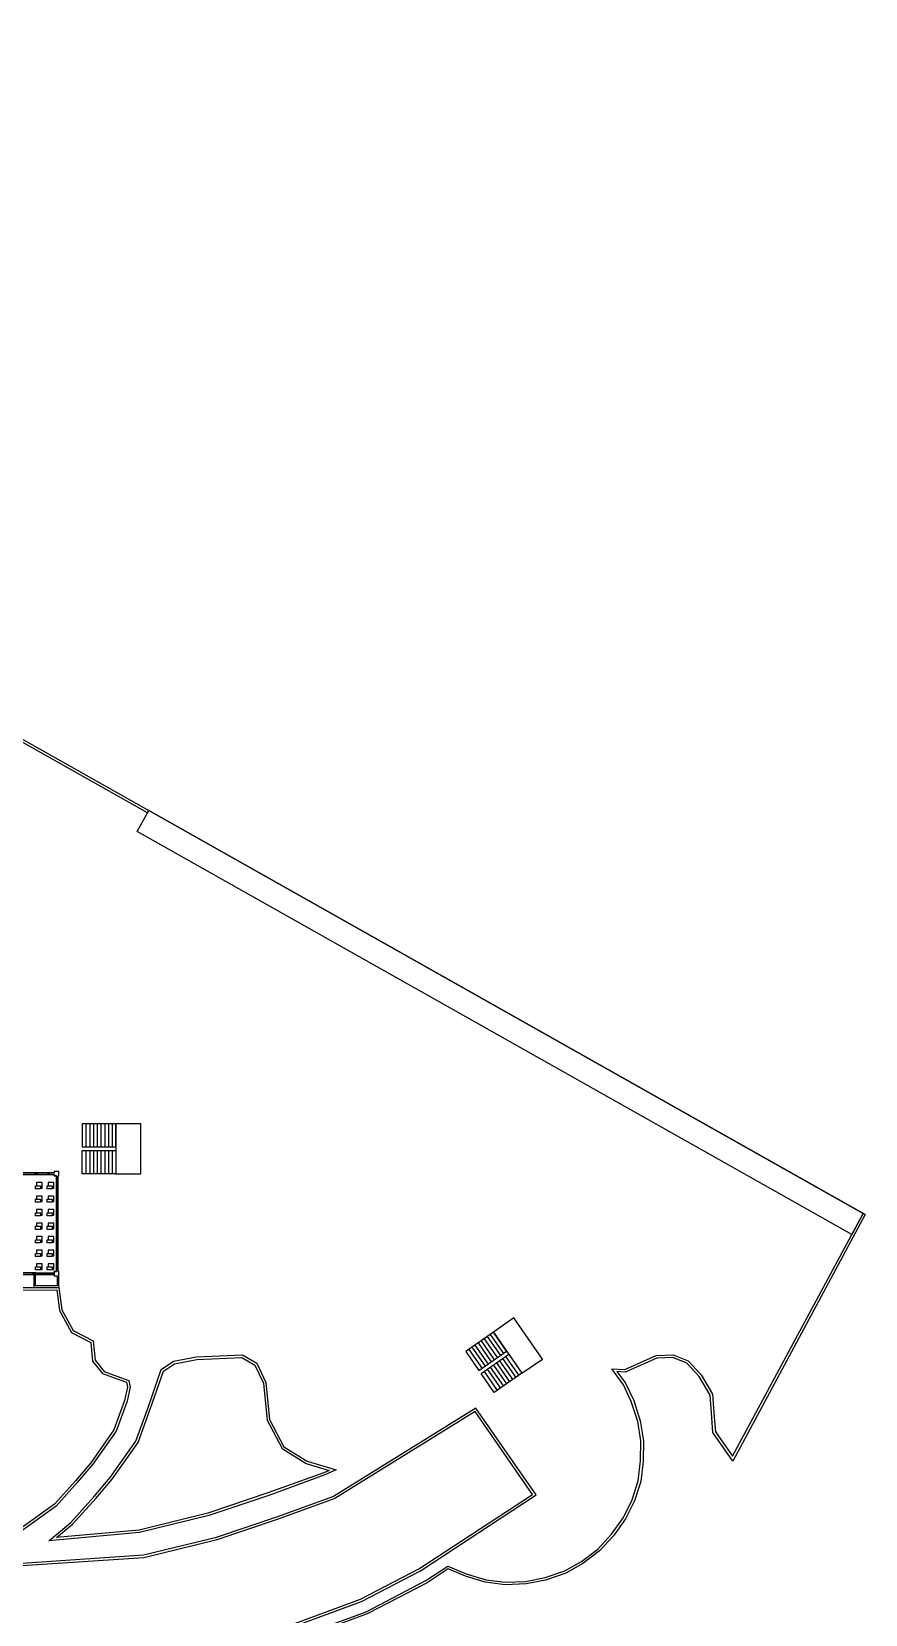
# Model space of a CAD drawing. Extents: x 1109 to 35175, y 5150 to 25743.
# Drawn here: x 28501 to 35175, y 13074 to 25743 of the extents above; entities that cross this region are included whole.
import ezdxf

# ---------------------------------------------------------------- set-up
doc = ezdxf.new("R2010")
doc.units = 0
doc.header["$MEASUREMENT"] = 0
for name, color, linetype in [('Chair', 142, 'CONTINUOUS'), ('Entrance', 50, 'CONTINUOUS'), ('Furniture', 2, 'CONTINUOUS'), ('Offices', 10, 'CONTINUOUS'), ('Stairs', 2, 'CONTINUOUS'), ('Storage', 40, 'CONTINUOUS'), ('Walls', 6, 'CONTINUOUS')]:
    doc.layers.add(name, color=color, linetype=linetype)

msp = doc.modelspace()

# ---------------------------------------------------------------- linework, layer by layer
at = {"layer": 'Chair'}
for points in [[(28573, 16485), (28585, 16485), (28585, 16530), (28540, 16530), (28540, 16505)], [(28665, 16485), (28678, 16485), (28678, 16530), (28633, 16530), (28633, 16505)], [(28573, 16377), (28585, 16377), (28585, 16422), (28540, 16422), (28540, 16397)], [(28665, 16377), (28678, 16377), (28678, 16422), (28633, 16422), (28633, 16397)], [(28573, 16268), (28585, 16268), (28585, 16313), (28540, 16313), (28540, 16288)], [(28665, 16268), (28678, 16268), (28678, 16313), (28633, 16313), (28633, 16288)], [(28573, 16160), (28585, 16160), (28585, 16205), (28540, 16205), (28540, 16180)], [(28573, 16052), (28585, 16052), (28585, 16097), (28540, 16097), (28540, 16072)], [(28665, 16160), (28678, 16160), (28678, 16205), (28633, 16205), (28633, 16180)], [(28665, 16052), (28678, 16052), (28678, 16097), (28633, 16097), (28633, 16072)], [(28573, 15943), (28585, 15943), (28585, 15988), (28540, 15988), (28540, 15963)], [(28665, 15943), (28678, 15943), (28678, 15988), (28633, 15988), (28633, 15963)], [(28573, 15835), (28585, 15835), (28585, 15880), (28540, 15880), (28540, 15855)], [(28665, 15835), (28678, 15835), (28678, 15880), (28633, 15880), (28633, 15855)]]:
    msp.add_lwpolyline(points, dxfattribs=at)
at = {"layer": 'Entrance'}
msp.add_lwpolyline([(29439, 19507), (35158, 16283), (35067, 16114), (29346, 19341)], close=True, dxfattribs=at)
at = {"layer": 'Furniture'}
for points in [[(28573, 16480), (28533, 16480), (28533, 16505), (28573, 16505)], [(28665, 16480), (28625, 16480), (28625, 16505), (28665, 16505)], [(28573, 16372), (28533, 16372), (28533, 16397), (28573, 16397)], [(28665, 16372), (28625, 16372), (28625, 16397), (28665, 16397)], [(28573, 16263), (28533, 16263), (28533, 16288), (28573, 16288)], [(28665, 16263), (28625, 16263), (28625, 16288), (28665, 16288)], [(28573, 16155), (28533, 16155), (28533, 16180), (28573, 16180)], [(28665, 16155), (28625, 16155), (28625, 16180), (28665, 16180)], [(28573, 16047), (28533, 16047), (28533, 16072), (28573, 16072)], [(28665, 16047), (28625, 16047), (28625, 16072), (28665, 16072)], [(28573, 15938), (28533, 15938), (28533, 15963), (28573, 15963)], [(28573, 15830), (28533, 15830), (28533, 15855), (28573, 15855)], [(28665, 15938), (28625, 15938), (28625, 15963), (28665, 15963)], [(28665, 15830), (28625, 15830), (28625, 15855), (28665, 15855)]]:
    msp.add_lwpolyline(points, close=True, dxfattribs=at)
at = {"layer": 'Offices'}
msp.add_lwpolyline([(27919, 16594), (27919, 16583), (27908, 16583), (27908, 15819), (27919, 15819), (27919, 15808), (28682, 15808), (28682, 15819), (28699, 15819), (28699, 16583), (28682, 16583), (28682, 16594), (27919, 16594)], dxfattribs=at)
at = {"layer": 'Stairs'}
for points in [[(28906, 16816), (29176, 16816), (29176, 17001), (28906, 17001)], [(29176, 16601), (29376, 16601), (29376, 17001), (29176, 17001)], [(28906, 16786), (29176, 16786), (29176, 16601), (28906, 16601)], [(32082, 15025), (32304, 15180), (32198, 15332), (31976, 15177)], [(32426, 15003), (32591, 15117), (32362, 15446), (32198, 15332)], [(32099, 15001), (32321, 15155), (32426, 15003), (32205, 14849)]]:
    msp.add_lwpolyline(points, close=True, dxfattribs=at)
for points in [[(28936, 17001), (28936, 16816)], [(28966, 17001), (28966, 16816)], [(28996, 17001), (28996, 16816)], [(29026, 17001), (29026, 16816)], [(29056, 17001), (29056, 16816)], [(29086, 17001), (29086, 16816)], [(29116, 17001), (29116, 16816)], [(29146, 17001), (29146, 16816)], [(28936, 16786), (28936, 16601)], [(28966, 16786), (28966, 16601)], [(28996, 16786), (28996, 16601)], [(29026, 16786), (29026, 16601)], [(29056, 16786), (29056, 16601)], [(29086, 16786), (29086, 16601)], [(29116, 16786), (29116, 16601)], [(29146, 16786), (29146, 16601)], [(32026, 15212), (32131, 15060)], [(32050, 15229), (32156, 15077)], [(32075, 15246), (32181, 15094)], [(32099, 15263), (32205, 15111)], [(32124, 15280), (32230, 15128)], [(32149, 15297), (32255, 15145)], [(32173, 15314), (32279, 15162)], [(32001, 15194), (32107, 15042)], [(32222, 15086), (32328, 14935)], [(32247, 15103), (32353, 14952)], [(32272, 15121), (32377, 14969)], [(32296, 15138), (32402, 14986)], [(32124, 15018), (32229, 14866)], [(32148, 15035), (32254, 14883)], [(32173, 15052), (32279, 14900)], [(32198, 15069), (32303, 14918)]]:
    msp.add_lwpolyline(points, dxfattribs=at)
at = {"layer": 'Storage'}
msp.add_lwpolyline([(28705, 15704), (28533, 15704), (28533, 15794), (28682, 15794), (28682, 15783), (28705, 15783)], close=True, dxfattribs=at)
at = {"layer": 'Walls'}
for points in [[(29430, 19490), (22396, 23456), (22396, 25743), (22416, 25743), (22416, 23468), (29439, 19507), (29430, 19490)], [(35175, 16273), (29439, 19507)], [(28533, 15808), (28519, 15808), (28519, 15690), (28719, 15690), (28719, 15819), (28713, 15819), (28713, 16583), (28719, 16583), (28719, 16619), (28682, 16619), (28682, 16608), (28639, 16608), (28639, 16594), (28682, 16594), (28682, 16583), (28699, 16583), (28699, 15819), (28682, 15819), (28682, 15783), (28705, 15783), (28705, 15704), (28533, 15704), (28533, 15808)], [(30561, 12866), (31179, 13095), (31658, 13345), (31834, 13460), (31981, 13397), (32137, 13350), (32292, 13331), (32456, 13337), (32611, 13368), (32769, 13423), (32904, 13497), (33035, 13596), (33143, 13715), (33238, 13849), (33309, 13991), (33358, 14141), (33376, 14303), (33379, 14462), (33353, 14618), (33302, 14778), (33238, 14912), (33146, 15040), (33250, 15033), (33500, 15145), (33636, 15150), (33758, 15102), (33861, 14990), (33951, 14835), (33966, 14651), (33975, 14535), (34112, 14339), (35158, 16283)], [(35158, 16283), (35175, 16273), (34114, 14301), (33955, 14528), (33946, 14650), (33932, 14829), (33845, 14978), (33747, 15085), (33633, 15129), (33505, 15125), (33253, 15013), (33187, 15017), (33255, 14923), (33321, 14786), (33372, 14623), (33399, 14463), (33396, 14301), (33377, 14136), (33327, 13983), (33255, 13839), (33159, 13702), (33048, 13582), (32915, 13480), (32777, 13404), (32616, 13348), (32459, 13317), (32292, 13311), (32133, 13330), (31975, 13378), (31836, 13437), (31668, 13327), (31187, 13077), (30567, 12847)], [(30938, 14230), (30849, 14189), (30400, 14026), (29919, 13865), (29365, 13728), (28639, 13663), (28815, 13809), (28999, 14015), (29129, 14168), (29335, 14460), (29433, 14730), (29539, 15034), (29638, 15099), (29820, 15134), (30188, 15150), (30303, 15083), (30377, 14930), (30406, 14634), (30521, 14415), (30708, 14300), (30938, 14230)]]:
    msp.add_lwpolyline(points, dxfattribs=at)
for points in [[(28039, 16594), (28639, 16594), (28639, 16608), (28039, 16608)], [(28530, 16608), (28548, 16608), (28548, 16594), (28530, 16594)], [(28630, 16608), (28639, 16608), (28639, 16594), (28630, 16594)], [(28533, 15808), (28682, 15808), (28682, 15794), (28533, 15794)], [(22269, 14244), (22269, 15689), (28719, 15690), (28744, 15511), (28835, 15346), (28995, 15262), (29009, 15107), (29081, 15018), (29184, 14980), (29278, 14946), (29290, 14892), (29265, 14780), (29178, 14541), (28991, 14275), (28867, 14130), (28698, 13940), (28311, 13663), (25275, 13663), (25275, 14244)], [(22289, 14264), (22289, 15669), (28702, 15670), (28725, 15505), (28821, 15331), (28976, 15249), (28989, 15099), (29069, 15001), (29178, 14961), (29261, 14931), (29269, 14892), (29245, 14785), (29160, 14551), (28975, 14287), (28852, 14143), (28684, 13955), (28305, 13683), (25295, 13683), (25295, 14264)], [(30882, 14226), (30841, 14207), (30393, 14045), (29913, 13884), (29362, 13748), (28701, 13688), (28829, 13795), (29014, 14002), (29145, 14155), (29353, 14450), (29452, 14724), (29556, 15021), (29646, 15080), (29823, 15114), (30183, 15130), (30288, 15069), (30357, 14925), (30386, 14628), (30506, 14401), (30700, 14281)], [(32057, 14724), (30919, 14018), (30461, 13851), (29970, 13687), (29396, 13546), (28385, 13478), (25608, 13478), (25608, 12691), (28743, 12691), (29462, 12716), (29961, 12803), (30534, 12951), (31143, 13177), (31613, 13422), (32541, 14029)], [(32051, 14697), (30928, 14000), (30467, 13833), (29976, 13668), (29400, 13526), (28385, 13458), (25628, 13458), (25628, 12711), (28743, 12711), (29460, 12736), (29957, 12823), (30528, 12970), (31135, 13195), (31602, 13439), (32512, 14034)]]:
    msp.add_lwpolyline(points, close=True, dxfattribs=at)
at = {"layer": 'Walls', "elevation": 0}
for points in [[(27919, 15794), (28519, 15794), (28519, 15808), (27919, 15808)], [(28510, 15808), (28519, 15808), (28519, 15794), (28510, 15794)]]:
    msp.add_lwpolyline(points, close=True, dxfattribs=at)

doc.saveas('drawing.dxf')
